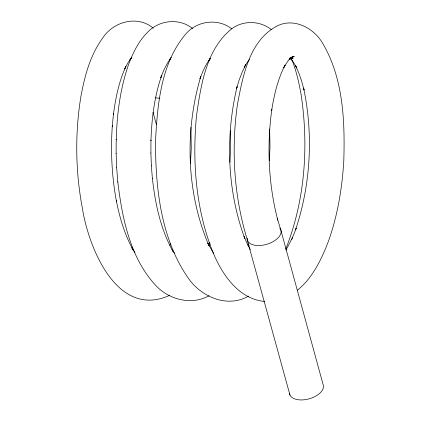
<?xml version="1.0" encoding="UTF-8"?>
<svg xmlns="http://www.w3.org/2000/svg" width="421" height="421" viewBox="0 0 421 421"><rect width="100%" height="100%" fill="white"/><g stroke="black" fill="none" stroke-linecap="round" stroke-linejoin="round"><path stroke-width="0.63" d="M116.143 153.723C115.896 123.874 118.575 93.573 128.342 65.197C132.778 53.183 138.462 41.242 147.692 32.143C159.159 19.934 179.472 17.793 192.586 28.57M150.897 153.165L150.96 140.088L150.96 140.651C151.692 118.596 154.396 96.388 161.659 75.459L160.822 77.538L163.98 69.77L167.437 63.103L171.136 57.609L169.442 60.003L170.71 58.624M112.318 125.695C110.549 151.023 111.807 176.588 116.47 201.559L116.27 200.522C119.669 217.625 124.584 234.634 133.147 249.921L131.841 247.774L134.899 252.511M269.414 160.806L269.982 146.787L269.666 129.031M229.94 162.353L230.634 147.597L230.424 130.331M190.487 163.274L191.239 148.797L190.934 127.342M112.223 126.658L113.502 113.565M113.375 114.854C115.517 98.34 118.88 81.785 125.8 66.55L124.663 69.023M209.437 242.207L208.495 244.627M291.616 239.707L296.163 228.34L295.505 229.987C310.73 184.587 313.519 134.867 303.599 88.031L304.057 90.031L301.552 80.832L298.663 72.607L295.437 65.45L296.789 67.949L293.353 62.113L290.085 58.014M285.733 249.064C305.104 200.364 308.84 146.103 301.104 94.536C298.952 82.653 296.326 70.775 291.8 59.545M247.869 245.022L248.374 243.806M292.379 237.812L285.975 250.106M248.49 246.469L249.048 245.343M209.053 246.043L210.19 243.806M169.784 245.417L170.652 243.754M124.953 68.481L128.126 62.513L131.826 57.193L129.863 59.635L131.552 57.872M249.579 59.472L247.895 61.445L244.301 67.097L245.78 64.655L242.359 71.644L239.254 79.722L236.497 88.784L237.081 86.663C225.261 136.488 227.072 190.308 244.806 238.523L244.022 236.518L247.927 245.196L250.363 249.569M210.363 58.814L208.674 60.724L210.205 58.435L206.516 64.066L203.085 70.875L199.959 78.785L200.764 76.58C184.53 130.947 186.408 192.955 208.805 245.327L207.811 243.317L213.752 253.6M297.526 290.158C312.95 277.513 321.833 258.778 328.712 240.459C337.779 214.763 342.22 187.64 343.804 160.496C344.983 120.448 343.262 77.275 321.923 42.068C312.956 27.697 293.958 17.856 277.644 25.718C249.432 39.942 242.833 76.033 237.507 104.092L237.276 105.597C231.676 146.182 233.544 187.955 243.848 227.656L289.964 395.066M248.585 296.095C227.272 308.388 201.08 296.889 188.108 277.907C160.775 238.418 155.502 188.171 155.502 141.361C157.465 104.271 160.89 62.803 186.24 33.475C197.56 20.687 218.173 18.082 231.734 28.823M291.332 57.624L294.226 56.34L290.332 58.272L292.942 56.361L289.074 59.614L291.169 57.182L287.369 61.787L283.78 67.628L285.085 65.044C277.728 79.248 274.092 95.009 271.619 110.712L271.85 109.207C266.761 146.092 268.403 184.066 277.771 220.157L277.381 218.636L280.533 229.05M209.111 295.742C191.613 305.493 169.158 299.794 155.87 285.585C130.1 257.826 122.269 218.61 117.827 182.198L117.796 181.793M169.858 295.263C117.175 319.428 88.526 247.611 82.358 208.111L82.153 207.074C75.427 170.694 74.933 133.152 80.879 96.63C84.653 76.038 90.241 54.962 102.824 37.858C113.423 21.518 137.767 14.851 153.276 28.244M290.343 57.951L292.274 57.635L291.069 57.661M264.599 301.436C238.302 299.042 221.667 273.797 212.579 251.426C195.739 208.679 192.265 161.611 196.449 116.164C200.88 85.431 205.964 49.457 231.771 28.76C243.343 20.097 260.294 20.603 271.445 29.723M290.548 57.924L293.111 58.361L290.616 57.914M289.943 58.251L291.832 59.882L290.111 57.977M174.452 253.2L172.042 249.569L173.131 251.59C160.49 229.219 155.217 203.564 152.37 178.267L152.402 178.672L151.365 165.753M280.733 229.703L322.975 384.099A17.45 9.63 -15.3 0 1 308.946 398.892A17.45 9.63 -15.3 0 1 289.464 393.193M153.034 112.275L156.333 124.321M116.67 167.79L117.827 182.198M150.892 152.923L151.371 165.837M116.143 153.481L116.675 167.874M116.217 139.204L116.217 139.767M159.833 98.177A17.456 9.815 -13.6 0 1 155.454 97.788M279.76 228.056A17.456 9.441 -17 0 1 267.146 244.169A17.456 9.441 -17 0 1 247.343 238.133"/></g></svg>
